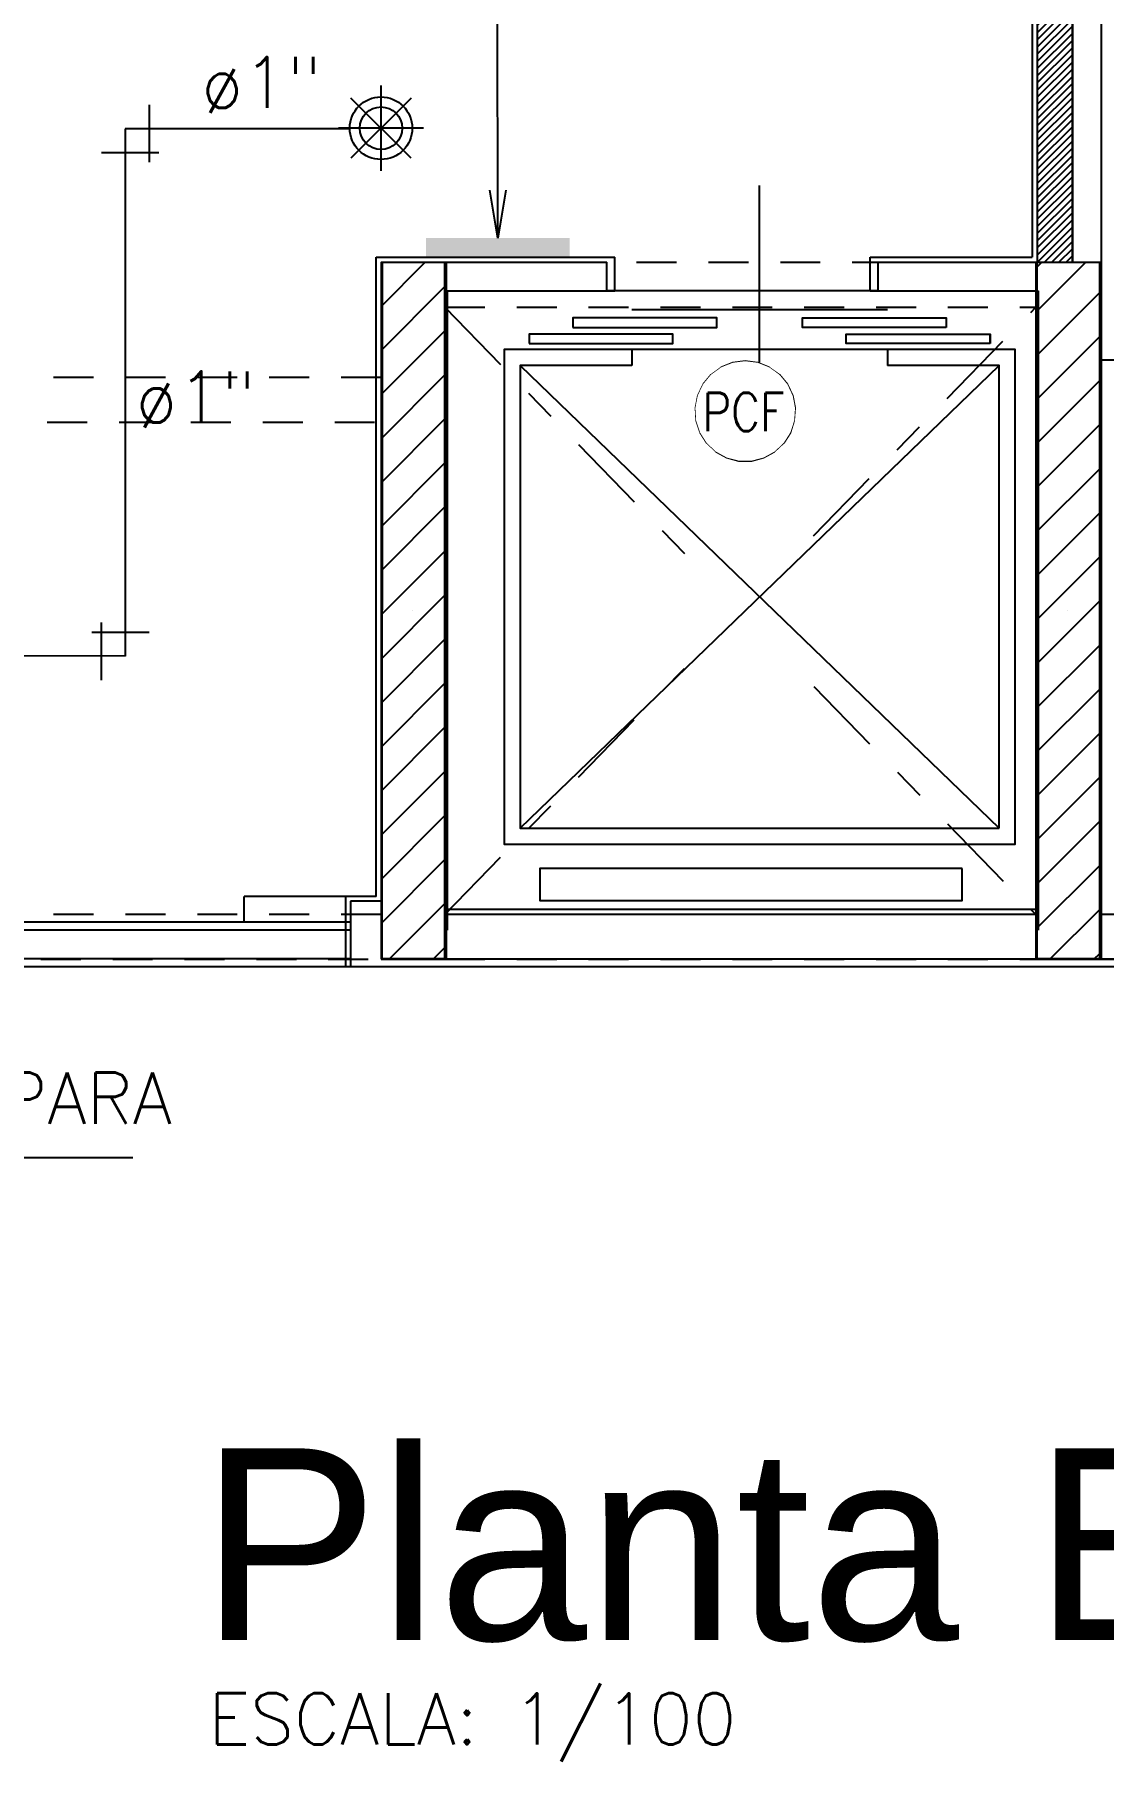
# Model space of a CAD drawing. Header units: millimetres. Extents: x 188.6 to 263.2, y 40.1 to 120.1.
# Drawn here: x 233.6 to 236.95, y 83.73 to 89.13 of the extents above; entities that cross this region are included whole.
import ezdxf
from ezdxf.enums import TextEntityAlignment as Align

# ---------------------------------------------------------------- set-up
doc = ezdxf.new("R2010")
doc.units = ezdxf.units.MM
doc.set_wipeout_variables(frame=1)
doc.linetypes.add('DASHDOT2', pattern=[0.5, 0.25, -0.125, 0, -0.125])
doc.linetypes.add('HIDDEN2', pattern=[0.1875, 0.125, -0.0625])
for name, color, linetype in [('ARQ', 8, 'Continuous'), ('ARQ-BASE', 8, 'Continuous'), ('ESTR-PILARES', 11, 'Continuous'), ('ESTR-VIGAS', 11, 'HIDDEN2'), ('ESTRUTURA', 7, 'Continuous'), ('GAS-TEXTO', 7, 'Continuous'), ('INC-PCF', 254, 'Continuous'), ('INC-SINALIZAÇÃO', 88, 'Continuous'), ('INC-TEXTO', 7, 'Continuous'), ('SPK', 10, 'Continuous'), ('SPK-CONEXAO', 10, 'Continuous'), ('SPK-INTERNO', 244, 'Continuous'), ('SPK-TEXTO', 7, 'Continuous'), ('SPK-TUBO-TETO', 12, 'Continuous'), ('TE-ARQ', 8, 'Continuous')]:
    doc.layers.add(name, color=color, linetype=linetype)
doc.styles.add('140-75', font='arial.ttf', dxfattribs={"height": 0.45})
doc.styles.add('60-100', font='romans.shx', dxfattribs={"height": 0.16})
doc.styles.add('60-50', font='romans.shx', dxfattribs={"height": 0.08})
doc.styles.add('60-75', font='romans.shx', dxfattribs={"height": 0.12})
doc.styles.add('ROMANS', font='ROMANS.SHX', dxfattribs={"height": 0.15})
doc.dimstyles.new('SETAS75', dxfattribs={"dimtxt": 0.16, "dimasz": 0.15, "dimexe": 0.15, "dimexo": 0, "dimgap": 0.1, "dimtad": 1, "dimzin": 10, "dimdsep": 46, "dimtxsty": '60-100', "dimblk1": 'OPEN', "dimblk2": 'OPEN', "dimsah": 1, "dimcen": 0, "dimclrd": 244, "dimclre": 244, "dimclrt": 7, "dimadec": 0, "dimazin": 0, "dimtfac": 1, "dimtix": 1, "dimtmove": 2, "dimatfit": 3, "dimldrblk": 'OPEN', "dimfxl": 0.15, "dimtolj": 1, "dimtzin": 6, "dimarcsym": 0})

# ---------------------------------------------------------------- blocks, each defined once
blk = doc.blocks.new('COBERTURA_29-09-2016')
at = {"layer": 'ESTR-PILARES', "linetype": 'Continuous'}
for p, q in [((28.01, 1.9025), (28.1475, 2.04)), ((30.06, 1.8842), (30.2158, 2.04)), ((30.06, 2.0221), (30.0779, 2.04)), ((28.01, 1.7646), (28.21, 1.9646)), ((30.06, 1.7463), (30.26, 1.9463)), ((28.01, 1.6267), (28.21, 1.8267)), ((30.06, 1.6084), (30.26, 1.8084)), ((28.01, 1.4888), (28.21, 1.6888)), ((30.06, 1.4706), (30.26, 1.6706)), ((28.01, 1.351), (28.21, 1.551)), ((30.06, 1.3327), (30.26, 1.5327)), ((28.01, 1.2131), (28.21, 1.4131)), ((30.06, 1.1948), (30.26, 1.3948)), ((28.01, 1.0752), (28.21, 1.2752)), ((30.06, 1.0569), (30.26, 1.2569)), ((28.01, 0.9373), (28.21, 1.1373)), ((30.06, 0.919), (30.26, 1.119)), ((28.01, 0.7994), (28.21, 0.9994)), ((30.06, 0.7811), (30.26, 0.9811)), ((28.11, 0.95), (28.11, 0.95)), ((30.16, 0.95), (30.16, 0.95)), ((28.01, 0.6615), (28.21, 0.8615)), ((30.06, 0.6432), (30.26, 0.8432)), ((28.01, 0.5236), (28.21, 0.7236)), ((30.06, 0.5054), (30.26, 0.7054)), ((28.01, 0.3858), (28.21, 0.5858)), ((30.06, 0.3675), (30.26, 0.5675)), ((28.01, 0.2479), (28.21, 0.4479)), ((30.06, 0.2296), (30.26, 0.4296)), ((28.01, 0.11), (28.21, 0.31)), ((30.06, 0.0917), (30.26, 0.2917)), ((28.01, -0.0279), (28.21, 0.1721)), ((30.06, -0.0462), (30.26, 0.1538)), ((28.0358, -0.14), (28.21, 0.0342)), ((30.1041, -0.14), (30.26, 0.0159)), ((28.1737, -0.14), (28.21, -0.1037)), ((30.242, -0.14), (30.26, -0.122))]:
    blk.add_line(p, q, dxfattribs=at)
for points in [[(28.01, -0.14), (28.21, -0.14), (28.21, 2.04), (28.01, 2.04), (28.01, -0.14)], [(30.06, -0.14), (30.26, -0.14), (30.26, 2.04), (30.06, 2.04), (30.06, -0.14)]]:
    blk.add_lwpolyline(points, dxfattribs=at)
at = {"layer": 'ESTR-VIGAS', "linetype": 'DASHDOT2'}
for p, q in [((28.21, 1.9), (29.032, 1.0558)), ((29.3639, 1.1851), (30.06, 1.9)), ((28.21, 0), (29.0428, 0.8553)), ((29.3651, 0.7136), (30.06, 0))]:
    blk.add_line(p, q, dxfattribs=at)
at = {"layer": 'ESTR-VIGAS'}
for points in [[(30.0602, 2.04), (28.21, 2.04)], [(28.21, 1.9), (30.06, 1.9)], [(33.64, 1.875), (30.26, 1.875)], [(30.26, 1.735), (33.57, 1.735)], [(28.01, 1.68), (23.365, 1.68)], [(23.365, 1.54), (28.01, 1.54)], [(28.01, 0), (18.37, 0)], [(30.06, 0), (28.21, 0)], [(33.57, 0), (30.26, 0)], [(18.17, -0.14), (28.01, -0.14)], [(28.21, -0.14), (30.06, -0.14)], [(30.26, -0.14), (33.71, -0.14)]]:
    blk.add_lwpolyline(points, dxfattribs=at)
blk = doc.blocks.new('_XREF_APTOS 605 E 606_R01$0$XREF-TIPO$0$ELEVADOR_PLANTA')
at = {"color": 0}
for p, q in [((1.6221, -0.75), (0.175, 0.75)), ((0.175, -0.75), (1.6221, 0.75)), ((0, 0.4), (0, -0.4)), ((0.125, 0.4), (0.175, 0.4)), ((0.3831, 0), (-0.389, 0)), ((0.125, -0.4), (0.175, -0.4))]:
    blk.add_line(p, q, dxfattribs=at)
for points in [[(1.6721, 0), (1.6721, 0.8), (0.125, 0.8), (0.125, -0.8), (1.6721, -0.8), (1.6721, 0)], [(1.6221, 0.75), (0.175, 0.75), (0.175, 0.4)], [(1.6221, 0), (1.6221, 0.75)], [(0.175, -0.4), (0.175, -0.75), (1.6221, -0.75), (1.6221, 0)]]:
    blk.add_lwpolyline(points, dxfattribs=at)
for points in [[(0.1061, 0.7215), (0.1061, 0.2715), (0.0761, 0.2715), (0.0761, 0.7215)], [(1.7484, 0.6346), (1.7484, -0.6875), (1.8484, -0.6875), (1.8484, 0.6346)], [(0.0558, 0.5843), (0.0558, 0.1343), (0.0258, 0.1343), (0.0258, 0.5843)], [(0.0558, -0.5843), (0.0558, -0.1343), (0.0258, -0.1343), (0.0258, -0.5843)], [(0.1061, -0.7215), (0.1061, -0.2715), (0.0761, -0.2715), (0.0761, -0.7215)]]:
    blk.add_lwpolyline(points, close=True, dxfattribs=at)
blk = doc.blocks.new('A$C0BE265FA')
at = {"layer": 'ARQ-BASE'}
h = blk.add_hatch(dxfattribs=at)
h.set_pattern_fill('ANSI31', color=256, scale=0.005)
h.set_pattern_definition([(45, (-2161.025485, -1496.791672), (-0.01122532015, 0.01122532015), [])])
h.paths.add_polyline_path([(25.42, 0.525), (25.53, 0.525), (25.53, 2.1051), (25.42, 2.1051)])
at = {"layer": 'ARQ'}
for p, q in [((23.2697, -1.5399), (4.8644, -1.5399)), ((23.2697, -1.5649), (4.8644, -1.5649)), ((23.2697, -1.6549), (4.8644, -1.6549)), ((23.2697, -1.6799), (4.8644, -1.6799))]:
    blk.add_line(p, q, dxfattribs=at)
at = {"layer": 'ARQ-BASE'}
for p, q in [((25.62, 2.1951), (25.62, -1.6549)), ((25.53, 2.1051), (25.53, 0.525)), ((25.4046, 2.0401), (25.4046, 0.54)), ((23.3501, 0.54), (24.0975, 0.54)), ((23.3501, -1.4599), (23.3501, 0.54)), ((23.3702, 0.525), (24.0725, 0.525)), ((24.0725, 0.435), (24.0725, 0.525)), ((24.0975, 0.435), (24.0975, 0.54)), ((24.8975, 0.435), (24.8975, 0.54)), ((24.8975, 0.54), (25.4046, 0.54)), ((24.9225, 0.525), (25.53, 0.525)), ((24.9225, 0.435), (24.9225, 0.525)), ((23.5725, 0.435), (24.0725, 0.435)), ((23.5725, 0.435), (23.5725, -1.5649)), ((24.9225, 0.435), (24.0725, 0.435)), ((24.0725, 0.435), (24.0975, 0.435)), ((24.8975, 0.435), (24.9225, 0.435)), ((24.9225, 0.435), (25.4225, 0.4351)), ((25.4225, 0.4351), (25.4225, -1.5649)), ((22.9376, -1.54), (22.9376, -1.4599)), ((23.2547, -1.4599), (22.9376, -1.4599)), ((23.2547, -1.4599), (23.2547, -1.6798)), ((23.3501, -1.4599), (23.2547, -1.4599)), ((23.2697, -1.4749), (23.2697, -1.6549)), ((23.3696, -1.4749), (23.2697, -1.4749)), ((23.5677, -1.5), (25.4172, -1.5)), ((23.5701, -1.515), (25.4196, -1.515)), ((25.62, -1.5149), (27.69, -1.5149)), ((23.2697, -1.655), (23.2697, -1.68)), ((23.5701, -1.6549), (25.4196, -1.6549)), ((25.62, -1.6549), (29.0699, -1.6548)), ((29.0949, -1.6798), (23.2547, -1.6798))]:
    blk.add_line(p, q, dxfattribs=at)
for points in [[(25.42, 0.525), (25.53, 0.525), (25.53, 2.1051), (25.42, 2.1051)], [(23.5701, -1.6549), (23.3696, -1.6549), (23.37, 0.525), (23.5699, 0.525)], [(25.62, -1.6549), (25.4196, -1.6549), (25.42, 0.525), (25.62, 0.525)]]:
    blk.add_lwpolyline(points, close=True, dxfattribs=at)
at = {"layer": 'ARQ-BASE', "rotation": 270}
blk.add_blockref('_XREF_APTOS 605 E 606_R01$0$XREF-TIPO$0$ELEVADOR_PLANTA', (24.5508, 0.3761), dxfattribs=at)
blk = doc.blocks.new('J')
for p, q in [((-0.14, 0.1), (0.1, 0.1)), ((-0.1, -0.1), (-0.1, 0.14))]:
    blk.add_line(p, q)
blk = doc.blocks.new('_OPEN')
at = {"color": 0, "linetype": 'ByBlock'}
for p, q in [((-1, 0.167), (0, 0)), ((0, 0), (-1, -0.167)), ((0, 0), (-1, 0))]:
    blk.add_line(p, q, dxfattribs=at)
blk = doc.blocks.new('SPK')
blk.add_wipeout([(-0.0692, 0.0692), (-0.0673, 0.0711), (-0.0673, 0.0711), (-0.0658, 0.0724), (-0.0658, 0.0724), (-0.0636, 0.0744), (-0.0636, 0.0744), (-0.0618, 0.0759), (-0.0618, 0.0759), (-0.0596, 0.0776), (-0.0596, 0.0776), (-0.0579, 0.0789), (-0.0579, 0.0789), (-0.0546, 0.0813), (-0.0546, 0.0813), (-0.0525, 0.0826), (-0.0507, 0.0837), (-0.0507, 0.0837), (-0.0481, 0.0852), (-0.0481, 0.0852), (-0.0453, 0.0868), (-0.0453, 0.0868), (-0.0431, 0.0879), (-0.0416, 0.0886), (-0.0399, 0.0894), (-0.0399, 0.0894), (-0.0364, 0.0908), (-0.0364, 0.0908), (-0.0341, 0.0917), (-0.0318, 0.0926), (-0.0302, 0.0931), (-0.0281, 0.0938), (-0.0266, 0.0942), (-0.0266, 0.0942), (-0.0244, 0.0948), (-0.0226, 0.0952), (-0.0226, 0.0952), (-0.0203, 0.0957), (-0.0203, 0.0957), (-0.0183, 0.0961), (-0.0183, 0.0961), (-0.0148, 0.0968), (-0.0148, 0.0968), (-0.0114, 0.0972), (-0.01, 0.0974), (-0.0083, 0.0975), (-0.0083, 0.0975), (-0.0058, 0.0977), (-0.0047, 0.0978), (-0.0047, 0.0978), (-0.0027, 0.0978), (-0.0027, 0.0978), (-0.001, 0.0979), (-0.001, 0.0979), (0, 0.0979), (0.0016, 0.0979), (0.0038, 0.0978), (0.0038, 0.0978), (0.0084, 0.0975), (0.0113, 0.0972), (0.0113, 0.0972), (0.0155, 0.0966), (0.0175, 0.0963), (0.0175, 0.0963), (0.0207, 0.0957), (0.0228, 0.0952), (0.0248, 0.0947), (0.0248, 0.0947), (0.0274, 0.094), (0.0274, 0.094), (0.0306, 0.093), (0.0324, 0.0924), (0.0324, 0.0924), (0.0354, 0.0912), (0.0373, 0.0905), (0.0373, 0.0905), (0.0398, 0.0894), (0.0422, 0.0883), (0.0422, 0.0883), (0.0451, 0.0869), (0.0469, 0.0859), (0.049, 0.0847), (0.0513, 0.0833), (0.053, 0.0823), (0.0549, 0.081), (0.0566, 0.0798), (0.0566, 0.0798), (0.0592, 0.078), (0.0615, 0.0762), (0.0659, 0.0724), (0.0669, 0.0714), (0.0669, 0.0714), (0.0692, 0.0692), (0.0692, 0.0692), (0.0692, 0.0692), (0.0692, 0.0692), (0.0717, 0.0667), (0.0717, 0.0667), (0.0739, 0.0642), (0.0739, 0.0642), (0.0753, 0.0626), (0.0753, 0.0626), (0.0765, 0.0611), (0.0765, 0.0611), (0.0785, 0.0585), (0.0785, 0.0585), (0.0805, 0.0556), (0.0805, 0.0556), (0.0805, 0.0556), (0.0826, 0.0526), (0.0826, 0.0526), (0.0841, 0.05), (0.0841, 0.05), (0.0855, 0.0476), (0.0865, 0.0458), (0.0865, 0.0458), (0.0877, 0.0434), (0.0877, 0.0434), (0.0877, 0.0434), (0.089, 0.0407), (0.089, 0.0407), (0.0901, 0.0382), (0.0901, 0.0382), (0.0915, 0.0348), (0.0915, 0.0348), (0.0927, 0.0315), (0.0932, 0.0298), (0.0938, 0.028), (0.0938, 0.028), (0.0938, 0.028), (0.0948, 0.0246), (0.0948, 0.0246), (0.0948, 0.0246), (0.0952, 0.0228), (0.0952, 0.0228), (0.0957, 0.0206), (0.0961, 0.0188), (0.0964, 0.0169), (0.0967, 0.0153), (0.0969, 0.0135), (0.0969, 0.0135), (0.0972, 0.0113), (0.0972, 0.0113), (0.0975, 0.0085), (0.0975, 0.0085), (0.0978, 0.005), (0.0978, 0.005), (0.0979, 0.0023), (0.0979, 0.0023), (0.0979, 0), (0.0979, 0), (0.0978, -0.0048), (0.0978, -0.0048), (0.0976, -0.0077), (0.0973, -0.0103), (0.0973, -0.0103), (0.0968, -0.0148), (0.0968, -0.0148), (0.0959, -0.0195), (0.0959, -0.0195), (0.0949, -0.0238), (0.0949, -0.0238), (0.094, -0.0272), (0.094, -0.0272), (0.093, -0.0305), (0.093, -0.0305), (0.0911, -0.0357), (0.0911, -0.0357), (0.0897, -0.0391), (0.0897, -0.0391), (0.088, -0.0429), (0.088, -0.0429), (0.0861, -0.0466), (0.0844, -0.0496), (0.082, -0.0534), (0.082, -0.0534), (0.0794, -0.0572), (0.0776, -0.0596), (0.0776, -0.0596), (0.074, -0.0641), (0.074, -0.0641), (0.074, -0.0641), (0.069, -0.069), (0.0692, -0.0692), (0.0675, -0.0709), (0.0675, -0.0709), (0.0664, -0.0719), (0.0651, -0.0731), (0.064, -0.0741), (0.0627, -0.0752), (0.061, -0.0766), (0.0597, -0.0776), (0.0584, -0.0785), (0.0564, -0.08), (0.0546, -0.0813), (0.053, -0.0823), (0.0515, -0.0833), (0.0488, -0.0849), (0.0465, -0.0862), (0.0443, -0.0873), (0.0415, -0.0887), (0.0389, -0.0898), (0.037, -0.0907), (0.0339, -0.0918), (0.0339, -0.0918), (0.0315, -0.0927), (0.0283, -0.0937), (0.0244, -0.0948), (0.0216, -0.0955), (0.019, -0.096), (0.0154, -0.0967), (0.0126, -0.0971), (0.0101, -0.0974), (0.0064, -0.0977), (0.0029, -0.0979), (0, -0.0979), (-0.0021, -0.0979), (-0.0084, -0.0975), (-0.0131, -0.097), (-0.0169, -0.0964), (-0.019, -0.096), (-0.0218, -0.0954), (-0.0218, -0.0954), (-0.0256, -0.0945), (-0.0275, -0.094), (-0.0305, -0.093), (-0.0342, -0.0917), (-0.0367, -0.0908), (-0.0398, -0.0894), (-0.044, -0.0874), (-0.0451, -0.0869), (-0.0481, -0.0853), (-0.0511, -0.0835), (-0.053, -0.0823), (-0.0553, -0.0808), (-0.059, -0.0781), (-0.0603, -0.0771), (-0.0619, -0.0759), (-0.064, -0.0741), (-0.0665, -0.0718), (-0.0676, -0.0708), (-0.0692, -0.0692), (-0.0718, -0.0665), (-0.0755, -0.0623), (-0.0755, -0.0623), (-0.0792, -0.0576), (-0.0792, -0.0576), (-0.0813, -0.0545), (-0.0813, -0.0545), (-0.0848, -0.0489), (-0.0865, -0.0458), (-0.0865, -0.0458), (-0.0865, -0.0458), (-0.0891, -0.0406), (-0.0891, -0.0406), (-0.0912, -0.0355), (-0.0912, -0.0355), (-0.093, -0.0306), (-0.093, -0.0306), (-0.0944, -0.0259), (-0.0953, -0.0222), (-0.0962, -0.0181), (-0.0967, -0.015), (-0.0972, -0.0118), (-0.0976, -0.007), (-0.0978, -0.0044), (-0.0979, 0), (-0.0978, 0.0032), (-0.0977, 0.0066), (-0.0977, 0.0066), (-0.0974, 0.01), (-0.0974, 0.01), (-0.0969, 0.0136), (-0.0965, 0.0165), (-0.096, 0.019), (-0.0954, 0.022), (-0.0947, 0.0246), (-0.094, 0.0273), (-0.0932, 0.03), (-0.0932, 0.03), (-0.0919, 0.0338), (-0.0919, 0.0338), (-0.0891, 0.0405), (-0.0878, 0.0433), (-0.0865, 0.0458), (-0.0842, 0.0499), (-0.0842, 0.0499), (-0.0842, 0.0499), (-0.0819, 0.0537), (-0.0819, 0.0537), (-0.0794, 0.0572), (-0.0794, 0.0572), (-0.0758, 0.062), (-0.0758, 0.062), (-0.0725, 0.0658), (-0.0691, 0.0691)]).dxf.layer = 'SPK'
at = {"layer": 'SPK'}
blk.add_circle((0, 0), 0.0979, dxfattribs=at)
at = {"layer": 'SPK-INTERNO'}
for p, q in [((0, 0.1332), (0, -0.1332)), ((-0.0942, 0.0942), (0.0942, -0.0942)), ((-0.0942, -0.0942), (0.0942, 0.0942)), ((-0.1332, 0), (0.1332, 0))]:
    blk.add_line(p, q, dxfattribs=at)
blk.add_circle((0, 0), 0.0666, dxfattribs=at)
blk = doc.blocks.new('INC-OBJETO')
at = {"color": 0}
blk.add_lwpolyline([(0, 0.002084), (-0.000518, 0.002019), (-0.001004, 0.001827), (-0.001427, 0.001519), (-0.00176, 0.001117), (-0.001982, 0.000644), (-0.00208, 0.000131), (-0.002047, -0.000391), (-0.001886, -0.000887), (-0.001606, -0.001329), (-0.001225, -0.001686), (-0.000767, -0.001938), (-0.000261, -0.002068), (0.000261, -0.002068), (0.000767, -0.001938), (0.001225, -0.001686), (0.001606, -0.001329), (0.001886, -0.000887), (0.002047, -0.000391), (0.00208, 0.000131), (0.001982, 0.000644), (0.00176, 0.001117), (0.001427, 0.001519), (0.001004, 0.001827), (0.000518, 0.002019)], close=True, dxfattribs=at)
blk.add_wipeout([(0, 0.002084), (-0.000518, 0.002019), (-0.001004, 0.001827), (-0.001427, 0.001519), (-0.00176, 0.001117), (-0.001982, 0.000644), (-0.00208, 0.000131), (-0.002047, -0.000391), (-0.001886, -0.000887), (-0.001606, -0.001329), (-0.001225, -0.001686), (-0.000767, -0.001938), (-0.000261, -0.002068), (0.000261, -0.002068), (0.000767, -0.001938), (0.001225, -0.001686), (0.001606, -0.001329), (0.001886, -0.000887), (0.002047, -0.000391), (0.00208, 0.000131), (0.001982, 0.000644), (0.00176, 0.001117), (0.001427, 0.001519), (0.001004, 0.001827), (0.000518, 0.002019)], dxfattribs=at)
at = {"color": 0, "style": 'ROMANS', "width": 1.285725}
blk.add_attdef('OBJETO', text='', height=0.0016, dxfattribs=at).set_placement((-0.001786, -0.00083), (0.001643, -0.00083), align=Align.FIT)
blk = doc.blocks.new('A$C0ECE51B6')
at = {"layer": 'INC-SINALIZAÇÃO', "color": 119}
blk.add_solid([(0.225, 0.06), (0.225, 0), (-0.225, 0.06), (-0.225, 0)], dxfattribs=at)

msp = doc.modelspace()

# ---------------------------------------------------------------- block references
at = {"layer": 'ESTRUTURA'}
msp.add_blockref('COBERTURA_29-09-2016', (206.677, 86.3784), dxfattribs=at)

# ---------------------------------------------------------------- next in the draw order: block references
at = {"layer": 'ARQ'}
msp.add_blockref('A$C0BE265FA', (211.3213, 87.8947), dxfattribs=at)

# ---------------------------------------------------------------- next in the draw order: linework, layer by layer
at = {"layer": 'INC-PCF'}
for points in [[(235.2878, 88.2149), (235.7378, 88.2149), (235.7378, 88.2449), (235.2878, 88.2449)], [(236.4563, 88.2149), (236.0063, 88.2149), (236.0063, 88.2449), (236.4563, 88.2449)], [(235.1506, 88.1646), (235.6006, 88.1646), (235.6006, 88.1946), (235.1506, 88.1946)], [(236.5935, 88.1646), (236.1435, 88.1646), (236.1435, 88.1946), (236.5935, 88.1946)]]:
    msp.add_lwpolyline(points, close=True, dxfattribs=at)
at = {"layer": 'SPK-TUBO-TETO'}
for p, q in [((234.6864, 88.8369), (233.8864, 88.8369)), ((233.8864, 88.8369), (233.8864, 87.1871))]:
    msp.add_line(p, q, dxfattribs=at)
msp.add_lwpolyline([(233.8864, 87.1872), (198.4793, 87.2031)], dxfattribs=at)

# ---------------------------------------------------------------- next in the draw order: block references
at = {"layer": 'INC-SINALIZAÇÃO', "linetype": 'Continuous'}
msp.add_blockref('A$C0ECE51B6', (235.0527, 88.4348), dxfattribs=at)
at = {"layer": 'INC-TEXTO'}
ref = msp.add_blockref('INC-OBJETO', (235.8271, 87.9534), dxfattribs=dict(at, xscale=75, yscale=75, zscale=75))
ref.add_attrib('OBJETO', 'PCF', dxfattribs={"layer": '0', "height": 0.12, "style": 'ROMANS', "width": 0.762718}).set_placement((235.6932, 87.8911), (235.9503, 87.8911), align=Align.FIT)
at = {"layer": 'SPK-CONEXAO', "xscale": 0.75, "yscale": 0.75, "zscale": 0.75, "rotation": 180}
msp.add_blockref('J', (233.8864, 88.8369), dxfattribs=at)
at = {"layer": 'SPK-CONEXAO', "xscale": 0.75, "yscale": 0.75, "zscale": 0.75}
msp.add_blockref('J', (233.8864, 87.1871), dxfattribs=at)

# ---------------------------------------------------------------- next in the draw order: texts
at = {"layer": 'GAS-TEXTO', "insert": (230.2342, 85.8836), "char_height": 0.16, "width": 4.21546, "attachment_point": 1, "style": '60-50'}
msp.add_mtext('CAIXA 30x50x17cm METÁLICA PARA ABRIGAR REGISTROS RÁPIDO E REGULADORES DE GÁS \\P(MEDIDOR OPCIONAL), \\PH=20cm DO FUNDO AO PISO', dxfattribs=at)
at = {"layer": 'SPK-TEXTO', "style": '60-75'}
for p in [(234.1246, 88.9019), (233.9186, 87.9176)]:
    msp.add_text('ø1"', height=0.16, dxfattribs=at).set_placement(p)
at = {"layer": 'TE-ARQ', "color": 7, "style": '140-75'}
msp.add_text('Planta Baixa -  6º Pavimento', height=0.6, dxfattribs=at).set_placement((234.1204, 84.1079))
at = {"layer": 'TE-ARQ', "color": 7, "style": '60-75'}
msp.add_text('ESCALA: 1/100', height=0.16, rotation=360, dxfattribs=at).set_placement((234.147, 83.7816))

# ---------------------------------------------------------------- next in the draw order: leaders
at = {"layer": 'GAS-TEXTO'}
msp.add_leader([(229.0573, 87.5121), (230.091, 85.6177), (233.91, 85.6177)], dimstyle='SETAS75', dxfattribs=at)
at = {"layer": 'INC-TEXTO'}
msp.add_leader([(235.0527, 88.4948), (235.0512, 89.4314), (235.2341, 89.4314)], dimstyle='SETAS75', override={"dimtxsty": '60-75'}, dxfattribs=at)

# ---------------------------------------------------------------- next in the draw order: block references
at = {"layer": 'SPK', "rotation": 180}
msp.add_blockref('SPK', (234.6869, 88.8387), dxfattribs=at)

doc.saveas('drawing.dxf')
